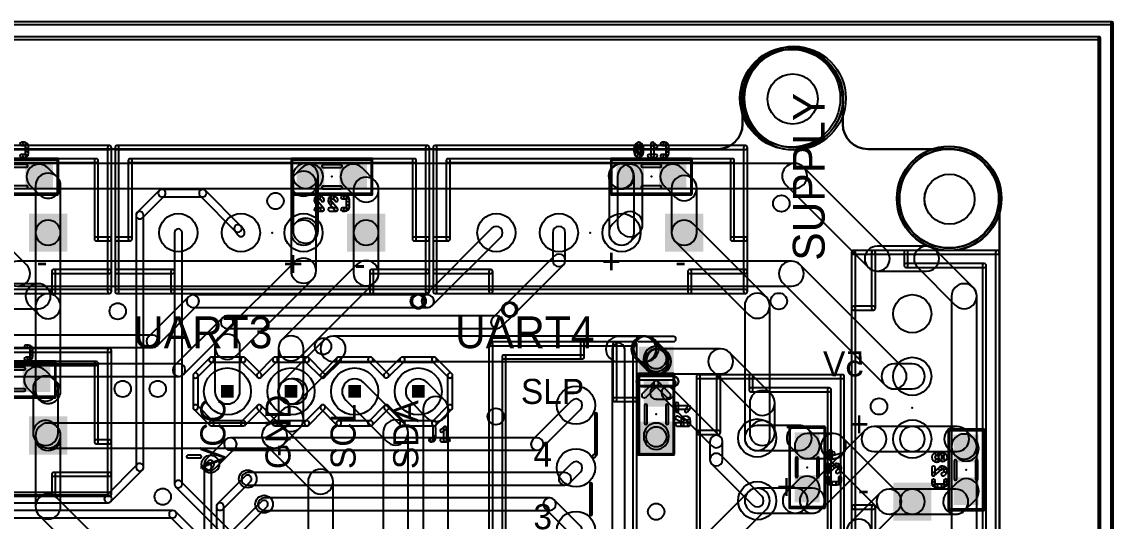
# Model space of a CAD drawing. Extents: x -4.5 to 73, y -1.7 to 47.2.
# Drawn here: x 29.37 to 72.95, y 27.22 to 47.15 of the extents above; entities that cross this region are included whole.
import ezdxf
from ezdxf.enums import TextEntityAlignment as Align

# ---------------------------------------------------------------- set-up
doc = ezdxf.new("R2010")
doc.units = 0
for name, color, linetype in [('1', 12, 'CONTINUOUS'), ('16', 132, 'CONTINUOUS'), ('17', 110, 'CONTINUOUS'), ('18', 110, 'CONTINUOUS'), ('20', 31, 'CONTINUOUS'), ('21', 253, 'CONTINUOUS'), ('22', 253, 'CONTINUOUS'), ('23', 53, 'CONTINUOUS'), ('24', 53, 'CONTINUOUS'), ('25', 253, 'CONTINUOUS'), ('26', 253, 'CONTINUOUS'), ('40', 132, 'CONTINUOUS'), ('41', 12, 'CONTINUOUS'), ('42', 132, 'CONTINUOUS'), ('51', 253, 'CONTINUOUS'), ('52', 253, 'CONTINUOUS')]:
    doc.layers.add(name, color=color, linetype=linetype)

# ---------------------------------------------------------------- blocks, each defined once
blk = doc.blocks.new('RECT')
blk.add_solid([(-0.5, -0.5), (0.5, -0.5), (-0.5, 0.5), (0.5, 0.5)])
blk = doc.blocks.new('SQUAREP')
blk.add_solid([(-0.5, -0.5), (0.5, -0.5), (-0.5, 0.5), (0.5, 0.5)])
blk = doc.blocks.new('ROUNDP')
blk.add_circle((0, 0), 0.5)
blk = doc.blocks.new('ROUNDV')
blk.add_circle((0, 0), 0.5)

msp = doc.modelspace()

# ---------------------------------------------------------------- linework, layer by layer
at = {"layer": '1'}
for points in [[(72.4, 46.55), (-0.8, 46.55, 1), (-0.8, 46.45), (72.4, 46.45, 1)], [(72.45, -1.6), (72.45, 46.5, 1), (72.35, 46.5), (72.35, -1.6, 1)], [(11.1, 40.5), (40.7, 40.5, 1), (40.7, 41.5), (11.1, 41.5, 1)], [(41.2, 38.815), (41.2, 41, 1), (40.2, 41), (40.2, 38.815, 1)], [(40.7, 40.5), (53.3, 40.5, 1), (53.3, 41.5), (40.7, 41.5, 1)], [(52.9464, 40.6464), (52.9664, 40.6264, 1), (53.6736, 41.3336), (53.6536, 41.3536, 1)], [(60.2297, 41.5), (53.3, 41.5, 1), (53.3, 40.5), (60.2297, 40.5, 1)], [(52.82, 40.98), (52.82, 38.735, 1), (53.82, 38.735), (53.82, 40.98, 1)], [(63.8833, 38.0536), (60.5833, 41.3536, 1), (59.8762, 40.6464), (63.1762, 37.3464, 1)], [(40.3464, 39.1686), (40.2664, 39.0886, 1), (40.9736, 38.3814), (41.0536, 38.4614, 1)], [(27.6464, 37.9464), (28.8464, 36.7464, 1), (29.5536, 37.4536), (28.3536, 38.6536, 1)], [(65.5, 38.2), (63.5297, 38.2, 1), (63.5297, 37.2), (65.5, 37.2, 1)], [(67.3536, 36.5536), (65.8536, 38.0536, 1), (65.1464, 37.3464), (66.6464, 35.8464, 1)], [(29.2, 36.6), (60.1, 36.6, 1), (60.1, 37.6), (29.2, 37.6, 1)], [(59.7464, 36.7464), (63.8464, 32.6464, 1), (64.5536, 33.3536), (60.4536, 37.4536, 1)], [(67.5, 30.2), (67.5, 36.2, 1), (66.5, 36.2), (66.5, 30.2, 1)], [(36.0232, 36.1768), (34.4232, 34.5768, 1), (34.7768, 34.2232), (36.3768, 35.8232, 1)], [(45.2, 36.25), (36.2, 36.25, 1), (36.2, 35.75), (45.2, 35.75, 1)], [(48.6776, 35.8426), (48.1776, 35.3426, 1), (48.5312, 34.989), (49.0312, 35.489, 1)], [(37.3868, 35.3426), (35.4724, 33.4282, 1), (35.826, 33.0746), (37.7404, 34.989, 1)], [(48.3544, 35.4158), (37.5636, 35.4158, 1), (37.5636, 34.9158), (48.3544, 34.9158, 1)], [(34.6, 34.65), (22.8, 34.65, 1), (22.8, 34.15), (34.6, 34.15, 1)], [(40.4536, 32.0464), (42.1536, 33.7464, 1), (41.4464, 34.4536), (39.7464, 32.7536, 1)], [(54.3, 34.6), (41.8, 34.6, 1), (41.8, 33.6), (54.3, 33.6, 1)], [(54.205, 34.5875), (53.197, 34.5875, 1), (53.197, 33.5875), (54.205, 33.5875, 1)], [(55.0586, 33.9411), (54.5586, 34.4411, 1), (53.8514, 33.7339), (54.3514, 33.2339, 1)], [(55.0536, 34.0536), (54.6536, 34.4536, 1), (53.9464, 33.7464), (54.3464, 33.3464, 1)], [(52.947, 34.0875), (52.947, 21.047, 1), (53.447, 21.047), (53.447, 34.0875, 1)], [(54.3464, 33.3464), (54.3514, 33.3414, 1), (55.0586, 34.0486), (55.0536, 34.0536, 1)], [(54.205, 33.695), (54.205, 33.5875, 1), (55.205, 33.5875), (55.205, 33.695, 1)], [(35.6492, 33.5014), (23.9772, 33.5014, 1), (23.9772, 33.0014), (35.6492, 33.0014, 1)], [(64.2, 32.5), (64.9288, 32.5, 1), (64.9288, 33.5), (64.2, 33.5, 1)], [(40.12, 31.9), (40.2788, 31.9, 1), (40.2788, 32.9), (40.12, 32.9, 1)], [(39.62, 32.4), (39.62, 31.2975, 1), (40.62, 31.2975), (40.62, 32.4, 1)], [(44.6536, 31.1136), (43.0136, 32.7536, 1), (42.3064, 32.0464), (43.9464, 30.4064, 1)], [(44.8464, 32.0464), (45.5464, 31.3464, 1), (46.2536, 32.0536), (45.5536, 32.7536, 1)], [(45.4, 31.7), (45.4, 23.8, 1), (46.4, 23.8), (46.4, 31.7, 1)], [(39.7664, 31.6511), (39.1077, 30.9923, 1), (39.8148, 30.2852), (40.4736, 30.9439, 1)], [(29.92, 30.6388), (29.92, 27.8033, 1), (30.92, 27.8033), (30.92, 30.6388, 1)], [(29.92, 30.6388), (29.92, 30.5388, 1), (30.92, 30.5388), (30.92, 30.6388, 1)], [(30.42, 30.1388), (39.4612, 30.1388, 1), (39.4612, 31.1388), (30.42, 31.1388, 1)], [(39.1077, 30.2852), (40.9464, 28.4464, 1), (41.6536, 29.1536), (39.8148, 30.9923, 1)], [(44.8, 23.8), (44.8, 30.76, 1), (43.8, 30.76), (43.8, 23.8, 1)], [(63.0464, 30.8536), (60.5852, 28.3923, 1), (61.2923, 27.6852), (63.7536, 30.1464, 1)], [(64.9288, 31), (63.4, 31, 1), (63.4, 30), (64.9288, 30, 1)], [(64.9288, 30), (66.7, 30, 1), (66.7, 31), (64.9288, 31, 1)], [(66.3464, 30.1464), (66.6464, 29.8464, 1), (67.3536, 30.5536), (67.0536, 30.8536, 1)], [(66.5, 30.2), (66.5, 21.1, 1), (67.5, 21.1), (67.5, 30.2, 1)], [(36.9061, 29.2939), (37.0061, 29.3939, 1), (36.7939, 29.6061), (36.6939, 29.5061, 1)], [(36.65, 29.4), (36.65, 22.3, 1), (36.95, 22.3), (36.95, 29.4, 1)], [(41.8, 21.8061), (41.8, 28.8, 1), (40.8, 28.8), (40.8, 21.8061, 1)], [(38.286, 29.014), (37.186, 27.914, 1), (37.3981, 27.7019), (38.4981, 28.8019, 1)], [(56.1529, 24.7471), (59.0911, 27.6852, 1), (58.3839, 28.3923), (55.4458, 25.4542, 1)], [(60.9388, 28.5388), (58.7375, 28.5388, 1), (58.7375, 27.5388), (60.9388, 27.5388, 1)], [(30.0664, 27.4498), (32.5862, 24.93, 1), (33.2933, 25.6371), (30.7736, 28.1569, 1)], [(37.1421, 27.8079), (37.1421, 22.1523, 1), (37.4421, 22.1523), (37.4421, 27.8079, 1)], [(37.9529, 26.5939), (39.1529, 27.7939, 1), (38.9408, 28.006), (37.7408, 26.806, 1)]]:
    msp.add_lwpolyline(points, format="xyb", close=True, dxfattribs=at)
at = {"layer": '16'}
for points in [[(72.9, 47.15), (-4.4, 47.15, 1), (-4.4, 47.05), (72.9, 47.05, 1)], [(72.95, -0.7), (72.95, 47.1, 1), (72.85, 47.1), (72.85, -0.7, 1)], [(30.7736, 40.9648), (30.4136, 41.3248, 1), (29.7064, 40.6177), (30.0664, 40.2577, 1)], [(40.9736, 40.3364), (41.2548, 40.6177, 1), (40.5477, 41.3248), (40.2664, 41.0436, 1)], [(43.4736, 40.8061), (42.9548, 41.3248, 1), (42.2477, 40.6177), (42.7664, 40.0989, 1)], [(53.16, 40.9713), (53.16, 39.075, 1), (54.16, 39.075), (54.16, 40.9713, 1)], [(56.1736, 40.8648), (55.7136, 41.3248, 1), (55.0064, 40.6177), (55.4664, 40.1577, 1)], [(30.92, 38.735), (30.92, 40.6113, 1), (29.92, 40.6113), (29.92, 38.735, 1)], [(41.12, 38.735), (41.12, 40.69, 1), (40.12, 40.69), (40.12, 38.735, 1)], [(56.32, 38.735), (56.32, 40.5113, 1), (55.32, 40.5113), (55.32, 38.735, 1)], [(43.62, 38.735), (43.62, 40.4525, 1), (42.62, 40.4525), (42.62, 38.735, 1)], [(34.8549, 40.4173), (33.9763, 39.5387, 1), (34.1885, 39.3265), (35.0671, 40.2051, 1)], [(36.5968, 40.4612), (34.961, 40.4612, 1), (34.961, 40.1612), (36.5968, 40.1612, 1)], [(38.1077, 39.0125), (36.7029, 40.4173, 1), (36.4907, 40.2051), (37.8955, 38.8003, 1)], [(29.92, 38.735), (29.92, 35.8, 1), (30.92, 35.8), (30.92, 38.735, 1)], [(33.9324, 39.4326), (33.9324, 29.3728, 1), (34.2324, 29.3728), (34.2324, 39.4326, 1)], [(40.12, 38.735), (40.12, 37.22, 1), (41.12, 37.22), (41.12, 38.735, 1)], [(43.62, 37.12), (43.62, 38.735, 1), (42.62, 38.735), (42.62, 37.12, 1)], [(53.3064, 39.4286), (52.9664, 39.0886, 1), (53.6736, 38.3814), (54.0136, 38.7214, 1)], [(55.4664, 38.3814), (58.3839, 35.4639, 1), (59.0911, 36.1711), (56.1736, 39.0886, 1)], [(35.47, 38.735), (35.47, 28.6998, 1), (35.77, 28.6998), (35.77, 38.735, 1)], [(37.8782, 38.8211), (37.9966, 38.6497, 1), (38.2434, 38.8203), (38.125, 38.9917, 1)], [(48.1432, 38.9118), (45.4082, 36.1768, 1), (45.7618, 35.8232), (48.4968, 38.5582, 1)], [(50.57, 38.735), (50.57, 37.6314, 1), (51.07, 37.6314), (51.07, 38.735, 1)], [(40.2664, 37.5736), (37.2264, 34.5336, 1), (37.9336, 33.8264), (40.9736, 36.8664, 1)], [(40.4736, 33.7664), (43.4736, 36.7664, 1), (42.7664, 37.4736), (39.7664, 34.4736, 1)], [(50.6432, 37.8082), (48.6776, 35.8426, 1), (49.0312, 35.489), (50.9968, 37.4546, 1)], [(20.3, 35.7), (30.02, 35.7, 1), (30.02, 36.7), (20.3, 36.7, 1)], [(29.6664, 35.8464), (30.0664, 35.4464, 1), (30.7736, 36.1536), (30.3736, 36.5536, 1)], [(29.92, 35.8), (29.92, 32.415, 1), (30.92, 32.415), (30.92, 35.8, 1)], [(45.585, 36.25), (45.2, 36.25, 1), (45.2, 35.75), (45.585, 35.75, 1)], [(58.2375, 35.8175), (58.2375, 30.5388, 1), (59.2375, 30.5388), (59.2375, 35.8175, 1)], [(37.08, 34.18), (37.08, 32.4, 1), (38.08, 32.4), (38.08, 34.18, 1)], [(40.62, 32.4), (40.62, 34.12, 1), (39.62, 34.12), (39.62, 32.4, 1)], [(54.3464, 33.3464), (54.4464, 33.2464, 1), (55.1536, 33.9536), (55.0536, 34.0536, 1)], [(57.2763, 34.1), (54.8, 34.1, 1), (54.8, 33.1), (57.2763, 33.1, 1)], [(59.2911, 32.2923), (57.6298, 33.9536, 1), (56.9227, 33.2464), (58.5839, 31.5852, 1)], [(30.6736, 32.8686), (30.3136, 33.2286, 1), (29.6064, 32.5214), (29.9664, 32.1614, 1)], [(30.7736, 32.7686), (30.6736, 32.8686, 1), (29.9664, 32.1614), (30.0664, 32.0614, 1)], [(29.82, 32.515), (29.82, 30.7388, 1), (30.82, 30.7388), (30.82, 32.515, 1)], [(54.705, 32.0875), (55.1625, 32.0875, 1), (55.1625, 32.5875), (54.705, 32.5875, 1)], [(54.9857, 32.1607), (56.9232, 30.2232, 1), (57.2768, 30.5768), (55.3393, 32.5143, 1)], [(58.4375, 31.9388), (58.4375, 30.7388, 1), (59.4375, 30.7388), (59.4375, 31.9388, 1)], [(50.1268, 30.1232), (51.6768, 31.6732, 1), (51.3232, 32.0268), (49.7732, 30.4768, 1)], [(30.7736, 30.9923), (30.6736, 31.0923, 1), (29.9664, 30.3852), (30.0664, 30.2852, 1)], [(55.205, 30.5875), (55.205, 30.6375, 1), (54.205, 30.6375), (54.205, 30.5875, 1)], [(59.0911, 30.1852), (59.2911, 30.3852, 1), (58.5839, 31.0923), (58.3839, 30.8923, 1)], [(58.7375, 30.0388), (60.4125, 30.0388, 1), (60.4125, 31.0388), (58.7375, 31.0388, 1)], [(60.0589, 30.1852), (60.3789, 29.8652, 1), (61.0861, 30.5723), (60.7661, 30.8923, 1)], [(64.9288, 30), (66.7013, 30, 1), (66.7013, 31), (64.9288, 31, 1)], [(66.3477, 30.1464), (66.7289, 29.7652, 1), (67.4361, 30.4723), (67.0548, 30.8536, 1)], [(37.0768, 29.3232), (37.8768, 30.1232, 1), (37.5232, 30.4768), (36.7232, 29.6768, 1)], [(37.7, 30.05), (49.95, 30.05, 1), (49.95, 30.55), (37.7, 30.55, 1)], [(56.85, 30.4), (56.85, 29.6763, 1), (57.35, 29.6763), (57.35, 30.4, 1)], [(60.7325, 29.7188), (61.7813, 29.7188, 1), (61.7813, 30.7188), (60.7325, 30.7188, 1)], [(61.4277, 29.8652), (63.6464, 27.6464, 1), (64.3536, 28.3536), (62.1348, 30.5723, 1)], [(56.9232, 29.4995), (58.5607, 27.862, 1), (58.9143, 28.2155), (57.2768, 29.853, 1)], [(33.9763, 29.4789), (32.7095, 28.2121, 1), (32.9217, 27.9999), (34.1885, 29.2667, 1)], [(51.2347, 28.7312), (51.6768, 29.1732, 1), (51.3232, 29.5268), (50.8812, 29.0847, 1)], [(39.916, 24.616), (35.7261, 28.8059, 1), (35.5139, 28.5937), (39.7038, 24.4038, 1)], [(38.3921, 28.6579), (51.0579, 28.6579, 1), (51.0579, 29.1579), (38.3921, 29.1579, 1)], [(60.6061, 27.6852), (61.0861, 28.1652, 1), (60.3789, 28.8723), (59.8989, 28.3923, 1)], [(67.0173, 27.6464), (67.4361, 28.0652, 1), (66.7289, 28.7723), (66.3102, 28.3536, 1)], [(58.7375, 27.5388), (60.2525, 27.5388, 1), (60.2525, 28.5388), (58.7375, 28.5388, 1)], [(63.6464, 28.3536), (62.4464, 27.1536, 1), (63.1536, 26.4464), (64.3536, 27.6464, 1)], [(64.9288, 28.5), (64, 28.5, 1), (64, 27.5), (64.9288, 27.5, 1)], [(64.9288, 27.5), (66.6638, 27.5, 1), (66.6638, 28.5), (64.9288, 28.5, 1)], [(32.8156, 28.256), (28.406, 28.256, 1), (28.406, 27.956), (32.8156, 27.956, 1)], [(39.0469, 27.65), (50.4501, 27.65, 1), (50.4501, 28.15), (39.0469, 28.15, 1)], [(50.2733, 27.7232), (51.3232, 26.6732, 1), (51.6768, 27.0268), (50.6268, 28.0767, 1)], [(35.4, 27.65), (28.9, 27.65, 1), (28.9, 27.35), (35.4, 27.35, 1)], [(42.8061, 20.3061), (35.5061, 27.6061, 1), (35.2939, 27.3939), (42.5939, 20.0939, 1)], [(62.3, 26.8), (62.3, 20.1075, 1), (63.3, 20.1075), (63.3, 26.8, 1)]]:
    msp.add_lwpolyline(points, format="xyb", close=True, dxfattribs=at)
at = {"layer": '20'}
for points in [[(62.1522, 44.0715, 1), (62.1532, 44.0715, 1), (58.1522, 44.0715, 1), (58.1532, 44.0715, -1)], [(58.1522, 44.0715), (58.1522, 43.0715, 1), (58.1532, 43.0715), (58.1532, 44.0715, 1)], [(62.1532, 43.0715), (62.1532, 44.0715, 1), (62.1522, 44.0715), (62.1522, 43.0715, 1)], [(57.1527, 42.072, 1), (57.1527, 42.071, 0.4142), (58.1532, 43.0715, 1), (58.1522, 43.0715, -0.4142)], [(62.1532, 43.0715, 1), (62.1522, 43.0715, 0.4142), (63.1527, 42.071, 1), (63.1527, 42.072, -0.4142)], [(34.2076, 42.0719), (11.2626, 42.0719, 1), (11.2626, 42.0709), (34.2076, 42.071, 1)], [(57.1527, 42.072), (34.2076, 42.0719, 1), (34.2076, 42.071), (57.1527, 42.071, 1)], [(66.4152, 42.072), (63.1527, 42.072, 1), (63.1527, 42.071), (66.4153, 42.071, 1)], [(68.4148, 40.0715, 1), (68.4158, 40.0715, 0.4142), (66.4152, 42.072, 1), (66.4153, 42.071, -0.4142)], [(68.4159, 6.0001), (68.4158, 40.0715, 1), (68.4148, 40.0715), (68.4149, 6.0001, 1)]]:
    msp.add_lwpolyline(points, format="xyb", close=True, dxfattribs=at)
for centre, radius in [((60.1527, 44.0715), 1.0005), ((60.1527, 44.0715), 0.9995), ((66.4153, 40.0715), 1.0005), ((66.4153, 40.0715), 0.9995)]:
    msp.add_circle(centre, radius, dxfattribs=at)
at = {"layer": '21'}
for points in [[(20.47, 42.0588), (32.87, 42.0588, 1), (32.87, 42.2112), (20.47, 42.2112, 1)], [(32.9462, 38.485), (32.9462, 42.135, 1), (32.7938, 42.135), (32.7938, 38.485, 1)], [(33.17, 42.0588), (45.57, 42.0588, 1), (45.57, 42.2112), (33.17, 42.2112, 1)], [(33.2462, 38.485), (33.2462, 42.135, 1), (33.0938, 42.135), (33.0938, 38.485, 1)], [(45.6462, 38.485), (45.6462, 42.135, 1), (45.4938, 42.135), (45.4938, 38.485, 1)], [(45.87, 42.0588), (58.27, 42.0588, 1), (58.27, 42.2112), (45.87, 42.2112, 1)], [(45.9462, 38.485), (45.9462, 42.135, 1), (45.7938, 42.135), (45.7938, 38.485, 1)], [(58.3462, 38.485), (58.3462, 42.135, 1), (58.1938, 42.135), (58.1938, 38.485, 1)], [(32.345, 41.6862), (20.995, 41.6862, 1), (20.995, 41.5338), (32.345, 41.5338, 1)], [(32.4212, 38.485), (32.4212, 41.61, 1), (32.2688, 41.61), (32.2688, 38.485, 1)], [(45.045, 41.6862), (33.695, 41.6862, 1), (33.695, 41.5338), (45.045, 41.5338, 1)], [(33.6188, 41.61), (33.6188, 38.485, 1), (33.7712, 38.485), (33.7712, 41.61, 1)], [(45.1212, 38.485), (45.1212, 41.61, 1), (44.9688, 41.61), (44.9688, 38.485, 1)], [(57.745, 41.6862), (46.395, 41.6862, 1), (46.395, 41.5338), (57.745, 41.5338, 1)], [(46.3188, 41.61), (46.3188, 38.485, 1), (46.4712, 38.485), (46.4712, 41.61, 1)], [(57.8212, 38.485), (57.8212, 41.61, 1), (57.6688, 41.61), (57.6688, 38.485, 1)], [(32.87, 38.5612), (32.345, 38.5612, 1), (32.345, 38.4088), (32.87, 38.4088, 1)], [(32.9462, 37.185), (32.9462, 38.485, 1), (32.7938, 38.485), (32.7938, 37.185, 1)], [(33.2462, 37.185), (33.2462, 38.485, 1), (33.0938, 38.485), (33.0938, 37.185, 1)], [(33.695, 38.5612), (33.17, 38.5612, 1), (33.17, 38.4088), (33.695, 38.4088, 1)], [(45.57, 38.5612), (45.045, 38.5612, 1), (45.045, 38.4088), (45.57, 38.4088, 1)], [(45.6462, 37.185), (45.6462, 38.485, 1), (45.4938, 38.485), (45.4938, 37.185, 1)], [(45.9462, 37.185), (45.9462, 38.485, 1), (45.7938, 38.485), (45.7938, 37.185, 1)], [(46.395, 38.5612), (45.87, 38.5612, 1), (45.87, 38.4088), (46.395, 38.4088, 1)], [(58.27, 38.5612), (57.745, 38.5612, 1), (57.745, 38.4088), (58.27, 38.4088, 1)], [(58.3462, 37.185), (58.3462, 38.485, 1), (58.1938, 38.485), (58.1938, 37.185, 1)], [(62.655, 35.72), (62.655, 37.95, 1), (62.5026, 37.95), (62.5026, 35.72, 1)], [(62.5788, 37.8738), (63.3788, 37.8738, 1), (63.3788, 38.0262), (62.5788, 38.0262, 1)], [(63.3788, 37.8738), (64.6788, 37.8738, 1), (64.6788, 38.0262), (63.3788, 38.0262, 1)], [(63.455, 35.72), (63.455, 37.95, 1), (63.3026, 37.95), (63.3026, 35.72, 1)], [(64.6788, 37.8738), (68.3287, 37.8738, 1), (68.3287, 38.0262), (64.6788, 38.0262, 1)], [(64.755, 37.425), (64.755, 37.95, 1), (64.6026, 37.95), (64.6026, 37.425, 1)], [(68.2525, 37.95), (68.2525, 25.55, 1), (68.4049, 25.55), (68.4049, 37.95, 1)], [(67.8038, 37.5012), (64.6788, 37.5012, 1), (64.6788, 37.3488), (67.8038, 37.3488, 1)], [(67.88, 26.075), (67.88, 37.425, 1), (67.7276, 37.425), (67.7276, 26.075, 1)], [(32.87, 37.2612), (30.64, 37.2612, 1), (30.64, 37.1088), (32.87, 37.1088, 1)], [(30.5638, 37.185), (30.5638, 36.385, 1), (30.7162, 36.385), (30.7162, 37.185, 1)], [(32.9462, 36.385), (32.9462, 37.185, 1), (32.7938, 37.185), (32.7938, 36.385, 1)], [(33.2462, 36.385), (33.2462, 37.185, 1), (33.0938, 37.185), (33.0938, 36.385, 1)], [(35.4, 37.2612), (33.17, 37.2612, 1), (33.17, 37.1088), (35.4, 37.1088, 1)], [(35.4762, 36.385), (35.4762, 37.185, 1), (35.3238, 37.185), (35.3238, 36.385, 1)], [(45.57, 37.2612), (43.34, 37.2612, 1), (43.34, 37.1088), (45.57, 37.1088, 1)], [(43.2638, 37.185), (43.2638, 36.385, 1), (43.4162, 36.385), (43.4162, 37.185, 1)], [(45.6462, 36.385), (45.6462, 37.185, 1), (45.4938, 37.185), (45.4938, 36.385, 1)], [(45.9462, 36.385), (45.9462, 37.185, 1), (45.7938, 37.185), (45.7938, 36.385, 1)], [(48.1, 37.2612), (45.87, 37.2612, 1), (45.87, 37.1088), (48.1, 37.1088, 1)], [(48.1762, 36.385), (48.1762, 37.185, 1), (48.0238, 37.185), (48.0238, 36.385, 1)], [(58.27, 37.2612), (56.04, 37.2612, 1), (56.04, 37.1088), (58.27, 37.1088, 1)], [(55.9638, 37.185), (55.9638, 36.385, 1), (56.1162, 36.385), (56.1162, 37.185, 1)], [(58.3462, 36.385), (58.3462, 37.185, 1), (58.1938, 37.185), (58.1938, 36.385, 1)], [(30.64, 36.4612), (22.7, 36.4612, 1), (22.7, 36.3088), (30.64, 36.3088, 1)], [(32.87, 36.4612), (30.64, 36.4612, 1), (30.64, 36.3088), (32.87, 36.3088, 1)], [(35.4, 36.4612), (33.17, 36.4612, 1), (33.17, 36.3088), (35.4, 36.3088, 1)], [(43.34, 36.4612), (35.4, 36.4612, 1), (35.4, 36.3088), (43.34, 36.3088, 1)], [(45.57, 36.4612), (43.34, 36.4612, 1), (43.34, 36.3088), (45.57, 36.3088, 1)], [(48.1, 36.4612), (45.87, 36.4612, 1), (45.87, 36.3088), (48.1, 36.3088, 1)], [(56.04, 36.4612), (48.1, 36.4612, 1), (48.1, 36.3088), (56.04, 36.3088, 1)], [(58.27, 36.4612), (56.04, 36.4612, 1), (56.04, 36.3088), (58.27, 36.3088, 1)], [(62.655, 27.78), (62.655, 35.72, 1), (62.5026, 35.72), (62.5026, 27.78, 1)], [(62.5788, 35.6438), (63.3788, 35.6438, 1), (63.3788, 35.7962), (62.5788, 35.7962, 1)], [(54.0225, 34.3859), (55.3875, 34.3859, 1), (55.3875, 34.5891), (54.0225, 34.5891, 1)], [(20.47, 33.9626), (32.87, 33.9626, 1), (32.87, 34.115), (20.47, 34.115, 1)], [(32.9462, 30.3888), (32.9462, 34.0388, 1), (32.7938, 34.0388), (32.7938, 30.3888, 1)], [(32.345, 33.59), (20.995, 33.59, 1), (20.995, 33.4376), (32.345, 33.4376, 1)], [(32.4212, 30.3888), (32.4212, 33.5138, 1), (32.2688, 33.5138), (32.2688, 30.3888, 1)], [(36.3818, 32.9632), (37.0168, 33.5982, 1), (36.8732, 33.7418), (36.2382, 33.1068, 1)], [(36.945, 33.5684), (38.215, 33.5684, 1), (38.215, 33.7716), (36.945, 33.7716, 1)], [(38.9218, 33.1068), (38.2868, 33.7418, 1), (38.1432, 33.5982), (38.7782, 32.9632, 1)], [(38.9218, 32.9632), (39.5568, 33.5982, 1), (39.4132, 33.7418), (38.7782, 33.1068, 1)], [(39.485, 33.5684), (40.755, 33.5684, 1), (40.755, 33.7716), (39.485, 33.7716, 1)], [(40.6832, 33.5982), (41.3182, 32.9632, 1), (41.4618, 33.1068), (40.8268, 33.7418, 1)], [(41.4618, 32.9632), (42.0968, 33.5982, 1), (41.9532, 33.7418), (41.3182, 33.1068, 1)], [(42.025, 33.5684), (43.295, 33.5684, 1), (43.295, 33.7716), (42.025, 33.7716, 1)], [(43.2232, 33.5982), (43.8582, 32.9632, 1), (44.0018, 33.1068), (43.3668, 33.7418, 1)], [(44.0018, 32.9632), (44.6368, 33.5982, 1), (44.4932, 33.7418), (43.8582, 33.1068, 1)], [(44.565, 33.5684), (45.835, 33.5684, 1), (45.835, 33.7716), (44.565, 33.7716, 1)], [(46.5418, 33.1068), (45.9068, 33.7418, 1), (45.7632, 33.5982), (46.3982, 32.9632, 1)], [(36.4116, 31.765), (36.4116, 33.035, 1), (36.2084, 33.035), (36.2084, 31.765, 1)], [(46.5716, 31.765), (46.5716, 33.035, 1), (46.3684, 33.035), (46.3684, 31.765, 1)], [(54.1, 32.6), (55.4, 32.6, 1), (55.4, 33), (54.1, 33, 1)], [(56.4637, 30.7588), (56.4637, 32.9888, 1), (56.3113, 32.9888), (56.3113, 30.7588, 1)], [(56.3875, 32.9126), (57.1875, 32.9126, 1), (57.1875, 33.065), (56.3875, 33.065, 1)], [(57.1875, 32.9126), (58.4875, 32.9126, 1), (58.4875, 33.065), (57.1875, 33.065, 1)], [(57.2637, 30.7588), (57.2637, 32.9888, 1), (57.1113, 32.9888), (57.1113, 30.7588, 1)], [(58.4875, 32.9126), (62.1375, 32.9126, 1), (62.1375, 33.065), (58.4875, 33.065, 1)], [(58.5637, 32.4638), (58.5637, 32.9888, 1), (58.4113, 32.9888), (58.4113, 32.4638, 1)], [(62.0613, 32.9888), (62.0613, 15.5888, 1), (62.2137, 15.5888), (62.2137, 32.9888, 1)], [(61.6125, 32.54), (58.4875, 32.54, 1), (58.4875, 32.3876), (61.6125, 32.3876, 1)], [(61.6887, 16.1137), (61.6887, 32.4638, 1), (61.5363, 32.4638), (61.5363, 16.1137, 1)], [(37.0168, 31.2018), (36.3818, 31.8368, 1), (36.2382, 31.6932), (36.8732, 31.0582, 1)], [(38.2868, 31.0582), (38.9218, 31.6932, 1), (38.7782, 31.8368), (38.1432, 31.2018, 1)], [(39.5568, 31.2018), (38.9218, 31.8368, 1), (38.7782, 31.6932), (39.4132, 31.0582, 1)], [(41.3182, 31.8368), (40.6832, 31.2018, 1), (40.8268, 31.0582), (41.4618, 31.6932, 1)], [(42.0968, 31.2018), (41.4618, 31.8368, 1), (41.3182, 31.6932), (41.9532, 31.0582, 1)], [(43.8582, 31.8368), (43.2232, 31.2018, 1), (43.3668, 31.0582), (44.0018, 31.6932, 1)], [(44.6368, 31.2018), (44.0018, 31.8368, 1), (43.8582, 31.6932), (44.4932, 31.0582, 1)], [(45.9068, 31.0582), (46.5418, 31.6932, 1), (46.3982, 31.8368), (45.7632, 31.2018, 1)], [(38.215, 31.2316), (36.945, 31.2316, 1), (36.945, 31.0284), (38.215, 31.0284, 1)], [(40.755, 31.2316), (39.485, 31.2316, 1), (39.485, 31.0284), (40.755, 31.0284, 1)], [(43.295, 31.2316), (42.025, 31.2316, 1), (42.025, 31.0284), (43.295, 31.0284, 1)], [(45.835, 31.2316), (44.565, 31.2316, 1), (44.565, 31.0284), (45.835, 31.0284, 1)], [(56.4637, 17.8188), (56.4637, 30.7588, 1), (56.3113, 30.7588), (56.3113, 17.8188, 1)], [(56.3875, 30.6826), (57.1875, 30.6826, 1), (57.1875, 30.835), (56.3875, 30.835, 1)], [(32.87, 30.465), (32.345, 30.465, 1), (32.345, 30.3126), (32.87, 30.3126, 1)], [(32.9462, 29.0888), (32.9462, 30.3888, 1), (32.7938, 30.3888), (32.7938, 29.0888, 1)], [(32.87, 29.165), (30.64, 29.165, 1), (30.64, 29.0126), (32.87, 29.0126, 1)], [(30.5638, 29.0888), (30.5638, 28.2888, 1), (30.7162, 28.2888), (30.7162, 29.0888, 1)], [(32.9462, 28.2888), (32.9462, 29.0888, 1), (32.7938, 29.0888), (32.7938, 28.2888, 1)], [(30.64, 28.365), (22.7, 28.365, 1), (22.7, 28.2126), (30.64, 28.2126, 1)], [(32.87, 28.365), (30.64, 28.365, 1), (30.64, 28.2126), (32.87, 28.2126, 1)], [(62.655, 25.55), (62.655, 27.78, 1), (62.5026, 27.78), (62.5026, 25.55, 1)], [(63.3788, 27.8562), (62.5788, 27.8562, 1), (62.5788, 27.7038), (63.3788, 27.7038, 1)], [(63.455, 25.55), (63.455, 27.78, 1), (63.3026, 27.78), (63.3026, 25.55, 1)]]:
    msp.add_lwpolyline(points, format="xyb", close=True, dxfattribs=at)
at = {"layer": '22'}
for points in [[(48.0238, 34.3), (48.0238, 16.9, 1), (48.1762, 16.9), (48.1762, 34.3, 1)], [(51.75, 34.3762), (48.1, 34.3762, 1), (48.1, 34.2238), (51.75, 34.2238, 1)], [(53.05, 34.3762), (51.75, 34.3762, 1), (51.75, 34.2238), (53.05, 34.2238, 1)], [(51.8262, 33.775), (51.8262, 34.3, 1), (51.6738, 34.3), (51.6738, 33.775, 1)], [(53.85, 34.3762), (53.05, 34.3762, 1), (53.05, 34.2238), (53.85, 34.2238, 1)], [(53.1262, 32.07), (53.1262, 34.3, 1), (52.9738, 34.3), (52.9738, 32.07, 1)], [(53.9262, 32.07), (53.9262, 34.3, 1), (53.7738, 34.3), (53.7738, 32.07, 1)], [(48.7012, 17.425), (48.7012, 33.775, 1), (48.5488, 33.775), (48.5488, 17.425, 1)], [(48.625, 33.6988), (51.75, 33.6988, 1), (51.75, 33.8512), (48.625, 33.8512, 1)], [(53.85, 32.1462), (53.05, 32.1462, 1), (53.05, 31.9938), (53.85, 31.9938, 1)], [(53.9262, 19.13), (53.9262, 32.07, 1), (53.7738, 32.07), (53.7738, 19.13, 1)]]:
    msp.add_lwpolyline(points, format="xyb", close=True, dxfattribs=at)
at = {"layer": '23'}
for p in [(39.37, 38.735), (52.07, 38.735), (45.2, 32.4), (54.705, 32.0875), (64.9288, 31.75)]:
    msp.add_point(p, dxfattribs=at)
at = {"layer": '24'}
for p in [(41.7512, 40.9713), (54.51, 40.9713), (54.705, 31.4875), (60.7325, 29.3688), (67.0825, 29.2688)]:
    msp.add_point(p, dxfattribs=at)
at = {"layer": '25'}
for points in [[(45.7801, 30.9395), (45.7801, 30.5641, 1), (45.9071, 30.5641), (45.9071, 30.9395, 1)], [(46.1781, 30.7827), (46.3121, 30.8899, 1), (46.2328, 30.9891), (46.0987, 30.8818, 1)], [(46.2089, 30.9395), (46.2089, 30.4569, 1), (46.3359, 30.4569), (46.3359, 30.9395, 1)], [(45.7364, 30.5204), (45.6827, 30.5204, 1), (45.6827, 30.3934), (45.7364, 30.3934, 1)], [(45.7364, 30.5204, 1), (45.7364, 30.3934, 0.4142), (45.9071, 30.5641, 1), (45.7801, 30.5641, -0.4142)], [(46.1384, 30.3934), (46.4065, 30.3934, 1), (46.4065, 30.5204), (46.1384, 30.5204, 1)]]:
    msp.add_lwpolyline(points, format="xyb", close=True, dxfattribs=at)
at = {"layer": '26'}
for points in [[(29.4668, 42.3428), (29.3596, 42.3428, 1), (29.3596, 42.2159), (29.4668, 42.2159, 1)], [(29.5106, 42.1721, 1), (29.6376, 42.1721, 0.4142), (29.4668, 42.3428, 1), (29.4668, 42.2158, -0.4142)], [(53.9689, 42.1845, 1), (53.8547, 42.2401, 0.1139), (53.8081, 42.038, 1), (53.9351, 42.0381, -0.1139)], [(54.0056, 42.2159, 1), (54.0057, 42.3428, 0.3205), (53.8517, 42.2329, 1), (53.9719, 42.1917, -0.3205)], [(54.0394, 42.1917, 1), (54.1596, 42.2329, 0.3205), (54.0057, 42.3428, 1), (54.0056, 42.2159, -0.3205)], [(54.0762, 42.0381, 1), (54.2032, 42.038, 0.1139), (54.1566, 42.2401, 1), (54.0424, 42.1845, -0.1139)], [(54.4908, 42.2794), (54.4908, 41.7968, 1), (54.6178, 41.7968), (54.6178, 42.2794, 1)], [(54.728, 42.2217), (54.594, 42.3289, 1), (54.5146, 42.2298), (54.6487, 42.1225, 1)], [(55.0412, 42.3428), (54.9339, 42.3428, 1), (54.9339, 42.2159), (55.0412, 42.2159, 1)], [(55.0849, 42.1721, 1), (55.2119, 42.1721, 0.4142), (55.0412, 42.3428, 1), (55.0412, 42.2158, -0.4142)], [(29.3596, 41.7333), (29.4668, 41.7333, 1), (29.4668, 41.8603), (29.3596, 41.8603, 1)], [(29.4668, 41.8603, 1), (29.4668, 41.7333, 0.4142), (29.6376, 41.904, 1), (29.5106, 41.904, -0.4142)], [(29.6376, 41.904), (29.6376, 42.1721, 1), (29.5106, 42.1721), (29.5106, 41.904, 1)], [(53.9351, 42.038, 1), (53.8081, 42.0381, 0.1139), (53.8547, 41.836, 1), (53.9689, 41.8916, -0.1139)], [(54.1625, 41.9437), (53.948, 42.2118, 1), (53.8488, 42.1324), (54.0633, 41.8643, 1)], [(53.9719, 41.8844, 1), (53.8517, 41.8432, 0.3204), (54.0056, 41.7333, 1), (54.0057, 41.8602, -0.3204)], [(54.0057, 41.8602, 1), (54.0056, 41.7333, 0.3205), (54.1596, 41.8432, 1), (54.0394, 41.8844, -0.3205)], [(54.0424, 41.8916, 1), (54.1566, 41.836, 0.1139), (54.2032, 42.038, 1), (54.0762, 42.0381, -0.1139)], [(54.6883, 41.8603), (54.4202, 41.8603, 1), (54.4202, 41.7333), (54.6883, 41.7333, 1)], [(54.9339, 41.7333), (55.0412, 41.7333, 1), (55.0412, 41.8603), (54.9339, 41.8603, 1)], [(55.0412, 41.8603, 1), (55.0412, 41.7333, 0.4142), (55.2119, 41.904, 1), (55.0849, 41.904, -0.4142)], [(55.2119, 41.904), (55.2119, 42.1721, 1), (55.0849, 42.1721), (55.0849, 41.904, 1)], [(41.2335, 40.0823, 1), (41.2335, 40.2092, 0.4142), (41.0493, 40.0251, 1), (41.1763, 40.0251, -0.4142)], [(41.3205, 40.0189, 1), (41.4414, 40.0581, 0.3252), (41.2335, 40.2092, 1), (41.2335, 40.0823, -0.3252)], [(41.7821, 40.0823, 1), (41.7821, 40.2092, 0.4142), (41.598, 40.0251, 1), (41.725, 40.0251, -0.4142)], [(41.8692, 40.0189, 1), (41.99, 40.0581, 0.3252), (41.7821, 40.2092, 1), (41.7821, 40.0823, -0.3252)], [(42.2824, 40.2092), (42.1752, 40.2092, 1), (42.1752, 40.0823), (42.2824, 40.0823, 1)], [(42.3262, 40.0385, 1), (42.4532, 40.0385, 0.4142), (42.2824, 40.2092, 1), (42.2824, 40.0822, -0.4142)], [(42.4532, 39.7704), (42.4532, 40.0385, 1), (42.3262, 40.0385), (42.3262, 39.7704, 1)], [(41.1763, 40.0251, 1), (41.0493, 40.0251, 0.2053), (41.1093, 39.8853, 1), (41.1969, 39.9772, -0.2053)], [(41.381, 39.7266), (41.1128, 39.7266, 1), (41.1128, 39.5997), (41.381, 39.5997, 1)], [(41.1047, 39.8901), (41.3326, 39.622, 1), (41.4293, 39.7043), (41.2014, 39.9724, 1)], [(41.725, 40.0251, 1), (41.598, 40.0251, 0.2053), (41.6579, 39.8853, 1), (41.7455, 39.9772, -0.2053)], [(41.9296, 39.7266), (41.6615, 39.7266, 1), (41.6615, 39.5997), (41.9296, 39.5997, 1)], [(41.6533, 39.8901), (41.8812, 39.622, 1), (41.978, 39.7043), (41.7501, 39.9724, 1)], [(42.1752, 39.5997), (42.2824, 39.5997, 1), (42.2824, 39.7266), (42.1752, 39.7266, 1)], [(42.2824, 39.7266, 1), (42.2824, 39.5997, 0.4142), (42.4532, 39.7704, 1), (42.3262, 39.7704, -0.4142)], [(29.6412, 34.2466), (29.5339, 34.2466, 1), (29.5339, 34.1196), (29.6412, 34.1196, 1)], [(29.6849, 34.0759, 1), (29.8119, 34.0759, 0.4142), (29.6412, 34.2466, 1), (29.6412, 34.1196, -0.4142)], [(29.8119, 33.8077), (29.8119, 34.0759, 1), (29.6849, 34.0759), (29.6849, 33.8077, 1)], [(29.5339, 33.637), (29.6412, 33.637, 1), (29.6412, 33.764), (29.5339, 33.764, 1)], [(29.6412, 33.764, 1), (29.6412, 33.637, 0.4142), (29.8119, 33.8077, 1), (29.6849, 33.8077, -0.4142)], [(55.594, 31.6246), (55.594, 31.8927, 1), (55.467, 31.8927), (55.467, 31.6246, 1)], [(56.0131, 31.8221), (55.5305, 31.8221, 1), (55.5305, 31.6951), (56.0131, 31.6951, 1)], [(55.9554, 31.5849), (56.0627, 31.719, 1), (55.9635, 31.7983), (55.8563, 31.6642, 1)], [(55.5021, 31.2936), (55.7166, 31.1864, 1), (55.7734, 31.3), (55.5589, 31.4072, 1)], [(55.9496, 31.2164, 1), (56.0766, 31.2164, 1), (55.6815, 31.2164, 1), (55.8085, 31.2164, -1)], [(55.5305, 31.0188), (56.0131, 31.0188, 1), (56.0131, 31.1458), (55.5305, 31.1458, 1)], [(55.6815, 31.2164), (55.6815, 31.0823, 1), (55.8085, 31.0823), (55.8085, 31.2164, 1)], [(56.0766, 31.0823), (56.0766, 31.2164, 1), (55.9496, 31.2164), (55.9496, 31.0823, 1)], [(61.7287, 29.739), (61.7287, 30.0072, 1), (61.6017, 30.0072), (61.6017, 29.739, 1)], [(61.7725, 29.9902), (61.558, 29.9902, 1), (61.558, 29.8632), (61.7725, 29.8632, 1)], [(62.0232, 29.9073), (61.6478, 29.8001, 1), (61.6827, 29.678), (62.058, 29.7852, 1)], [(65.9085, 29.8437, 1), (65.9085, 29.9707, 1), (65.9085, 29.5755, 1), (65.9085, 29.7025, -1)], [(65.9085, 29.7025, 1), (65.9085, 29.5755, 1), (65.9085, 29.9707, 1), (65.9085, 29.8437, -1)], [(66.1498, 29.8168, 1), (66.1498, 29.9438, 1), (66.1498, 29.6024, 1), (66.1498, 29.7294, -1)], [(66.1498, 29.7294, 1), (66.1498, 29.6024, 1), (66.1498, 29.9438, 1), (66.1498, 29.8168, -1)], [(61.6215, 29.1904), (61.6215, 29.4585, 1), (61.4945, 29.4585), (61.4945, 29.1904, 1)], [(61.785, 29.4667), (61.5169, 29.2388, 1), (61.5991, 29.142), (61.8672, 29.3699, 1)], [(61.9199, 29.395, 1), (61.9199, 29.522, 0.2053), (61.7801, 29.4621, 1), (61.8721, 29.3745, -0.2053)], [(61.9771, 29.3379, 1), (62.1041, 29.3379, 0.4142), (61.9199, 29.522, 1), (61.9199, 29.395, -0.4142)], [(61.9138, 29.2508, 1), (61.9529, 29.13, 0.3252), (62.1041, 29.3379, 1), (61.9771, 29.3379, -0.3252)], [(65.8379, 29.0904), (65.8379, 29.3585, 1), (65.7109, 29.3585), (65.7109, 29.0904, 1)], [(66.0014, 29.3667), (65.7333, 29.1388, 1), (65.8155, 29.042), (66.0836, 29.2699, 1)], [(66.1363, 29.295, 1), (66.1363, 29.422, 0.2053), (65.9965, 29.3621, 1), (66.0885, 29.2745, -0.2053)], [(66.1935, 29.2379, 1), (66.3205, 29.2379, 0.4142), (66.1363, 29.422, 1), (66.1363, 29.295, -0.4142)], [(66.1302, 29.1508, 1), (66.1693, 29.03, 0.3252), (66.3205, 29.2379, 1), (66.1935, 29.2379, -0.3252)], [(61.4945, 28.9448), (61.4945, 28.8376, 1), (61.6215, 28.8376), (61.6215, 28.9448, 1)], [(61.6215, 28.8376, 1), (61.4945, 28.8376, 0.4142), (61.6652, 28.6668, 1), (61.6652, 28.7938, -0.4142)], [(61.6652, 28.6668), (61.9334, 28.6668, 1), (61.9334, 28.7938), (61.6652, 28.7938, 1)], [(61.9334, 28.7938, 1), (61.9334, 28.6668, 0.4142), (62.1041, 28.8376, 1), (61.9771, 28.8376, -0.4142)], [(62.1041, 28.8376), (62.1041, 28.9448, 1), (61.9771, 28.9448), (61.9771, 28.8376, 1)], [(65.7109, 28.8448), (65.7109, 28.7376, 1), (65.8379, 28.7376), (65.8379, 28.8448, 1)], [(65.8379, 28.7376, 1), (65.7109, 28.7376, 0.4142), (65.8816, 28.5668, 1), (65.8816, 28.6938, -0.4142)], [(66.1498, 28.6938, 1), (66.1498, 28.5668, 0.4142), (66.3205, 28.7376, 1), (66.1935, 28.7376, -0.4142)], [(66.3205, 28.7376), (66.3205, 28.8448, 1), (66.1935, 28.8448), (66.1935, 28.7376, 1)], [(65.8816, 28.5668), (66.1498, 28.5668, 1), (66.1498, 28.6938), (65.8816, 28.6938, 1)]]:
    msp.add_lwpolyline(points, format="xyb", close=True, dxfattribs=at)
at = {"layer": '40'}
for points in [[(30.81, 41.6966), (27.61, 41.6966, 1), (27.61, 41.6459), (30.81, 41.6459, 1)], [(30.8354, 40.2713), (30.8354, 41.6713, 1), (30.7846, 41.6713), (30.7846, 40.2713, 1)], [(40.1259, 41.6713), (40.1259, 40.2713, 1), (40.1767, 40.2713), (40.1767, 41.6713, 1)], [(43.3513, 41.6966), (40.1513, 41.6966, 1), (40.1513, 41.6459), (43.3513, 41.6459, 1)], [(43.3766, 40.2713), (43.3766, 41.6713, 1), (43.3259, 41.6713), (43.3259, 40.2713, 1)], [(52.8846, 41.6713), (52.8846, 40.2713, 1), (52.9354, 40.2713), (52.9354, 41.6713, 1)], [(56.11, 41.6966), (52.91, 41.6966, 1), (52.91, 41.6459), (56.11, 41.6459, 1)], [(56.1354, 40.2713), (56.1354, 41.6713, 1), (56.0846, 41.6713), (56.0846, 40.2713, 1)], [(27.61, 40.2459), (30.81, 40.2459, 1), (30.81, 40.2966), (27.61, 40.2966, 1)], [(40.1513, 40.2459), (43.3513, 40.2459, 1), (43.3513, 40.2966), (40.1513, 40.2966, 1)], [(52.91, 40.2459), (56.11, 40.2459, 1), (56.11, 40.2966), (52.91, 40.2966, 1)], [(30.71, 33.6004), (27.51, 33.6004, 1), (27.51, 33.5496), (30.71, 33.5496, 1)], [(30.7354, 32.175), (30.7354, 33.575, 1), (30.6846, 33.575), (30.6846, 32.175, 1)], [(55.405, 33.1129), (54.005, 33.1129, 1), (54.005, 33.0621), (55.405, 33.0621, 1)], [(53.9796, 33.0875), (53.9796, 29.8875, 1), (54.0304, 29.8875), (54.0304, 33.0875, 1)], [(55.4304, 29.8875), (55.4304, 33.0875, 1), (55.3796, 33.0875), (55.3796, 29.8875, 1)], [(27.51, 32.1496), (30.71, 32.1496, 1), (30.71, 32.2004), (27.51, 32.2004, 1)], [(61.4325, 30.9942), (60.0325, 30.9942, 1), (60.0325, 30.9433), (61.4325, 30.9433, 1)], [(60.0071, 30.9688), (60.0071, 27.7688, 1), (60.0579, 27.7688), (60.0579, 30.9688, 1)], [(61.4579, 27.7688), (61.4579, 30.9688, 1), (61.4071, 30.9688), (61.4071, 27.7688, 1)], [(66.3571, 30.8688), (66.3571, 27.6688, 1), (66.4079, 27.6688), (66.4079, 30.8688, 1)], [(67.7825, 30.8942), (66.3825, 30.8942, 1), (66.3825, 30.8434), (67.7825, 30.8434, 1)], [(67.8079, 27.6688), (67.8079, 30.8688, 1), (67.7571, 30.8688), (67.7571, 27.6688, 1)], [(54.005, 29.8621), (55.405, 29.8621, 1), (55.405, 29.9129), (54.005, 29.9129, 1)], [(60.0325, 27.7433), (61.4325, 27.7433, 1), (61.4325, 27.7942), (60.0325, 27.7942, 1)], [(66.3825, 27.6434), (67.7825, 27.6434, 1), (67.7825, 27.6942), (66.3825, 27.6942, 1)]]:
    msp.add_lwpolyline(points, format="xyb", close=True, dxfattribs=at)
at = {"layer": '41'}
for centre, radius in [((60.1, 44.1), 2.0525), ((60.1, 44.1), 1.9525), ((66.4, 40.1), 2.0896), ((66.4, 40.1), 1.9896)]:
    msp.add_circle(centre, radius, dxfattribs=at)
at = {"layer": '42'}
for points in [[(52.25, 31.5), (52.25, 29.9, 1), (52.35, 29.9), (52.35, 31.5, 1)], [(36.5, 29.85), (36, 29.85, 1), (36, 29.75), (36.5, 29.75, 1)], [(52.2646, 29.9354), (52.1646, 29.8354, 1), (52.2354, 29.7646), (52.3354, 29.8646, 1)], [(52.05, 28.7), (52.05, 27.5, 1), (52.15, 27.5), (52.15, 28.7, 1)]]:
    msp.add_lwpolyline(points, format="xyb", close=True, dxfattribs=at)
for centre, radius in [((60.2, 44.1), 2.0724), ((60.2, 44.1), 1.9724), ((66.4, 40.1), 2.0748), ((66.4, 40.1), 1.9748)]:
    msp.add_circle(centre, radius, dxfattribs=at)
at = {"layer": '51'}
for points in [[(54.0225, 32.6397), (55.3875, 32.6397, 1), (55.3875, 32.8428), (54.0225, 32.8428, 1)], [(54.6332, 32.7943), (54.1569, 32.3181, 1), (54.3006, 32.1744), (54.7768, 32.6507, 1)], [(54.6332, 32.6507), (55.1094, 32.1744, 1), (55.2531, 32.3181), (54.7768, 32.7943, 1)]]:
    msp.add_lwpolyline(points, format="xyb", close=True, dxfattribs=at)
at = {"layer": '52'}
for points in [[(29.566, 41.4541), (28.854, 41.4541, 1), (28.854, 41.3524), (29.566, 41.3524, 1)], [(41.3953, 41.3394), (42.1073, 41.3394, 1), (42.1073, 41.4411), (41.3953, 41.4411, 1)], [(54.866, 41.4541), (54.154, 41.4541, 1), (54.154, 41.3524), (54.866, 41.3524, 1)], [(29.566, 40.6031), (28.854, 40.6031, 1), (28.854, 40.5014), (29.566, 40.5014, 1)], [(41.3953, 40.4885), (42.1073, 40.4885, 1), (42.1073, 40.5901), (41.3953, 40.5901, 1)], [(54.866, 40.6031), (54.154, 40.6031, 1), (54.154, 40.5014), (54.866, 40.5014, 1)], [(29.466, 33.3578), (28.754, 33.3578, 1), (28.754, 33.2562), (29.466, 33.2562, 1)], [(29.466, 32.5068), (28.754, 32.5068, 1), (28.754, 32.4052), (29.466, 32.4052, 1)], [(54.3368, 31.1315), (54.3368, 31.8435, 1), (54.2352, 31.8435), (54.2352, 31.1315, 1)], [(55.1878, 31.1315), (55.1878, 31.8435, 1), (55.0862, 31.8435), (55.0862, 31.1315, 1)], [(60.3643, 29.0128), (60.3643, 29.7248, 1), (60.2627, 29.7248), (60.2627, 29.0128, 1)], [(61.2153, 29.0128), (61.2153, 29.7248, 1), (61.1137, 29.7248), (61.1137, 29.0128, 1)], [(66.5997, 29.6248), (66.5997, 28.9128, 1), (66.7013, 28.9128), (66.7013, 29.6248, 1)], [(67.4507, 29.6248), (67.4507, 28.9128, 1), (67.5523, 28.9128), (67.5523, 29.6248, 1)]]:
    msp.add_lwpolyline(points, format="xyb", close=True, dxfattribs=at)

# ---------------------------------------------------------------- block references
at = {"layer": '1', "xscale": 1.2, "yscale": 1.4, "rotation": 90}
for p in [(54.705, 33.5875), (54.705, 30.5875)]:
    msp.add_blockref('RECT', p, dxfattribs=at)
at = {"layer": '16', "xscale": 1.1}
for p, rotation in [((30.06, 40.9713), 180), ((53.66, 40.9713), 180), ((55.36, 40.9713), 180), ((29.96, 32.875), 180), ((54.705, 32.3375), 90), ((54.705, 30.6375), 90), ((60.7325, 30.2188), 90), ((67.0825, 30.1188), 270), ((60.7325, 28.5188), 90), ((67.0825, 28.4188), 270)]:
    msp.add_blockref('RECT', p, dxfattribs=dict(at, rotation=rotation))
for p in [(40.9013, 40.9713), (42.6013, 40.9713)]:
    msp.add_blockref('RECT', p, dxfattribs=at)
at = {"layer": '17'}
for name, p, xscale, yscale, rotation in [('SQUAREP', (30.42, 38.735), 1.524, 1.524, 270), ('SQUAREP', (30.42, 38.735), 1.524, 1.524, 270), ('ROUNDP', (35.62, 38.735), 1.524, 1.524, 270), ('ROUNDP', (35.62, 38.735), 1.524, 1.524, 270), ('ROUNDP', (38.12, 38.735), 1.524, 1.524, 270), ('ROUNDP', (38.12, 38.735), 1.524, 1.524, 270), ('ROUNDP', (40.62, 38.735), 1.524, 1.524, 270), ('ROUNDP', (40.62, 38.735), 1.524, 1.524, 270), ('SQUAREP', (43.12, 38.735), 1.524, 1.524, 270), ('SQUAREP', (43.12, 38.735), 1.524, 1.524, 270), ('ROUNDP', (48.32, 38.735), 1.524, 1.524, 270), ('ROUNDP', (48.32, 38.735), 1.524, 1.524, 270), ('ROUNDP', (50.82, 38.735), 1.524, 1.524, 270), ('ROUNDP', (50.82, 38.735), 1.524, 1.524, 270), ('ROUNDP', (53.32, 38.735), 1.524, 1.524, 270), ('ROUNDP', (53.32, 38.735), 1.524, 1.524, 270), ('SQUAREP', (55.82, 38.735), 1.524, 1.524, 270), ('SQUAREP', (55.82, 38.735), 1.524, 1.524, 270), ('ROUNDP', (64.9288, 35.5), 1.524, 1.524, 180), ('ROUNDP', (64.9288, 35.5), 1.524, 1.524, 180), ('ROUNDP', (64.9288, 33), 1.524, 1.524, 180), ('ROUNDP', (64.9288, 33), 1.524, 1.524, 180), ('ROUNDP', (37.58, 32.4), 1.8796, 1.8796, 270), ('ROUNDP', (37.58, 32.4), 1.8796, 1.8796, 270), ('ROUNDP', (40.12, 32.4), 1.8796, 1.8796, 270), ('ROUNDP', (40.12, 32.4), 1.8796, 1.8796, 270), ('ROUNDP', (42.66, 32.4), 1.8796, 1.8796, 270), ('ROUNDP', (42.66, 32.4), 1.8796, 1.8796, 270), ('ROUNDP', (45.2, 32.4), 1.8796, 1.8796, 270), ('ROUNDP', (45.2, 32.4), 1.8796, 1.8796, 270), ('SQUAREP', (30.42, 30.6388), 1.524, 1.524, 270), ('SQUAREP', (30.42, 30.6388), 1.524, 1.524, 270), ('ROUNDP', (58.7375, 30.5388), 1.524, 1.524, 180), ('ROUNDP', (58.7375, 30.5388), 1.524, 1.524, 180), ('ROUNDP', (64.9288, 30.5), 1.524, 1.524, 180), ('ROUNDP', (64.9288, 30.5), 1.524, 1.524, 180), ('ROUNDP', (58.7375, 28.0388), 1.524, 1.524, 180), ('ROUNDP', (58.7375, 28.0388), 1.524, 1.524, 180), ('SQUAREP', (64.9288, 28), 1.524, 1.524, 180), ('SQUAREP', (64.9288, 28), 1.524, 1.524, 180)]:
    msp.add_blockref(name, p, dxfattribs=dict(at, xscale=xscale, yscale=yscale, rotation=rotation))
at = {"layer": '17', "xscale": 1.524, "yscale": 1.524}
for p in [(51.5, 31.85), (51.5, 31.85), (51.5, 29.35), (51.5, 29.35), (51.5, 26.85), (51.5, 26.85)]:
    msp.add_blockref('ROUNDP', p, dxfattribs=at)
at = {"layer": '18'}
for p, xscale, yscale in [((39.5, 40), 0.6548, 0.6548), ((39.5, 40), 0.6548, 0.6548), ((59.7, 39.9), 0.6548, 0.6548), ((59.7, 39.9), 0.6548, 0.6548), ((45.2, 36), 0.6096, 0.6096), ((45.2, 36), 0.6096, 0.6096), ((59.6, 36), 0.6548, 0.6548), ((59.6, 36), 0.6548, 0.6548), ((33.2, 35.6), 0.6548, 0.6548), ((33.2, 35.6), 0.6548, 0.6548), ((48.8544, 35.6658), 0.6096, 0.6096), ((48.8544, 35.6658), 0.6096, 0.6096), ((41.4, 34.2), 0.6548, 0.6548), ((41.4, 34.2), 0.6548, 0.6548), ((54.7, 33.7), 0.8048, 0.8048), ((54.7, 33.7), 0.8048, 0.8048), ((33.4, 32.5), 0.6548, 0.6548), ((33.4, 32.5), 0.6548, 0.6548), ((34.8, 32.5), 0.6548, 0.6548), ((34.8, 32.5), 0.6548, 0.6548), ((63.6, 31.8), 0.6548, 0.6548), ((63.6, 31.8), 0.6548, 0.6548), ((48.3, 31.4), 0.6548, 0.6548), ((48.3, 31.4), 0.6548, 0.6548), ((54.705, 30.5875), 0.8048, 0.8048), ((54.705, 30.5875), 0.8048, 0.8048), ((36.9, 29.5), 0.7048, 0.7048), ((36.9, 29.5), 0.7048, 0.7048), ((38.3921, 28.9079), 0.7048, 0.7048), ((38.3921, 28.9079), 0.7048, 0.7048), ((35, 28.2), 0.6548, 0.6548), ((35, 28.2), 0.6548, 0.6548), ((39.0469, 27.9), 0.7048, 0.7048), ((39.0469, 27.9), 0.7048, 0.7048), ((54.7, 27.6), 0.6548, 0.6548), ((54.7, 27.6), 0.6548, 0.6548)]:
    msp.add_blockref('ROUNDV', p, dxfattribs=dict(at, xscale=xscale, yscale=yscale))
at = {"layer": '51', "xscale": 0.508, "yscale": 0.508, "rotation": 180}
for p in [(37.58, 32.4), (40.12, 32.4), (42.66, 32.4), (45.2, 32.4)]:
    msp.add_blockref('RECT', p, dxfattribs=at)
at = {"layer": '52', "xscale": 0.5001, "yscale": 0.95}
for p, rotation in [((29.7981, 40.9764), 180), ((53.9298, 40.9764), 180), ((55.0982, 40.9764), 180), ((29.6982, 32.8801), 180), ((54.7101, 32.0678), 90), ((54.7101, 30.8994), 90), ((60.7376, 29.949), 90), ((67.0774, 29.8569), 270), ((60.7376, 28.7806), 90), ((67.0774, 28.6885), 270)]:
    msp.add_blockref('RECT', p, dxfattribs=dict(at, rotation=rotation))
for p in [(41.1631, 40.9661), (42.3315, 40.9661)]:
    msp.add_blockref('RECT', p, dxfattribs=at)

# ---------------------------------------------------------------- texts
at = {"layer": '21'}
for s, p in [('SLP', (49.3, 31.9)), ('4', (49.8, 29.4)), ('3', (49.8, 26.9))]:
    msp.add_text(s, height=1, dxfattribs=at).set_placement(p)
for s, p in [('VCC', (37.5, 29.3)), ('GND', (40.1, 29.3)), ('SCL', (42.7, 29.3)), ('SDA', (45.2, 29.3))]:
    msp.add_text(s, height=1, rotation=90, dxfattribs=at).set_placement(p)
at = {"layer": '22', "text_generation_flag": 2}
for s, p in [('+', (53.3, 37.1)), ('-', (30.4, 37.1)), ('+', (40.6, 37)), ('-', (55.9, 37.1)), ('-', (43.1, 37)), ('5V', (63, 33)), ('+', (63.2, 30.6)), ('-', (60.3, 30.6)), ('+', (60.3, 28.1)), ('-', (63.2, 28))]:
    msp.add_text(s, height=1, dxfattribs=at).set_placement(p)
at = {"layer": '25'}
msp.add_text('SUPPLY', height=1.27, rotation=90, dxfattribs=at).set_placement((61.4288, 37.615))
for s, p in [('UART3', (39.3788, 35.3938)), ('UART4', (52.2375, 35.3938))]:
    msp.add_text(s, height=1.27, dxfattribs=at).set_placement(p, align=Align.TOP_RIGHT)

doc.saveas('drawing.dxf')
